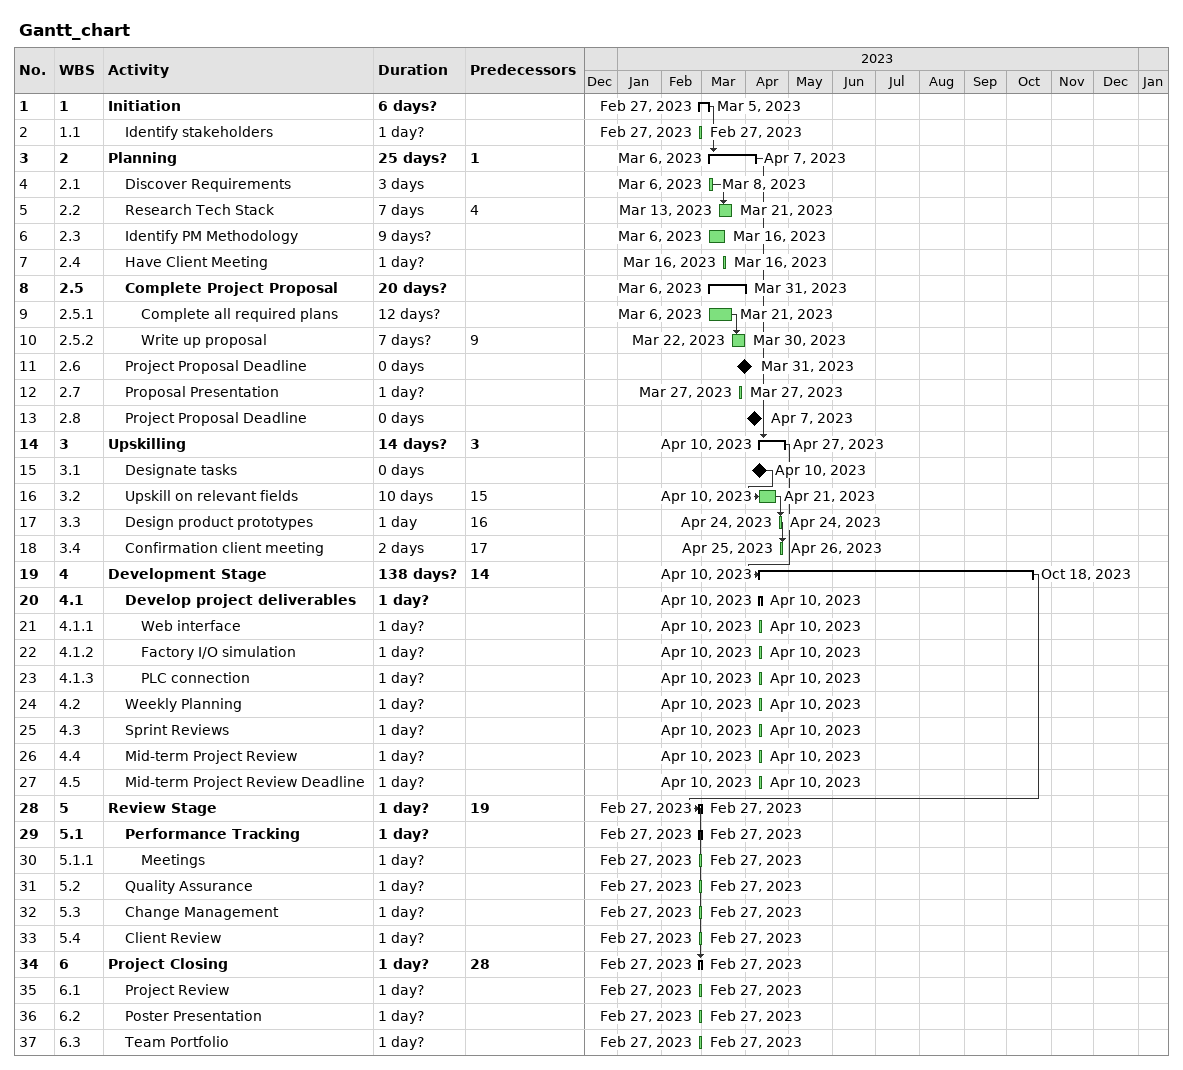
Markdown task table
Gantt_chart

| ID | WBS | Task | Duration | Start | Finish | Predecessors |
|---|---|---|---|---|---|---|
| 1 | 1 | **Initiation** | 6d? | 2023-02-27 | 2023-03-05 |  |
| 2 | 1.1 | Identify stakeholders | 1d? | 2023-02-27 | 2023-02-27 |  |
| 3 | 2 | **Planning** | 25d? | 2023-03-06 | 2023-04-07 | 1 |
| 4 | 2.1 | Discover Requirements | 3d | 2023-03-06 | 2023-03-08 |  |
| 5 | 2.2 | Research Tech Stack | 7d | 2023-03-13 | 2023-03-21 | 4 |
| 6 | 2.3 | Identify PM Methodology | 9d? | 2023-03-06 | 2023-03-16 |  |
| 7 | 2.4 | Have Client Meeting | 1d? | 2023-03-16 | 2023-03-16 |  |
| 8 | 2.5 | **Complete Project Proposal** | 20d? | 2023-03-06 | 2023-03-31 |  |
| 9 | 2.5.1 | Complete all required plans | 12d? | 2023-03-06 | 2023-03-21 |  |
| 10 | 2.5.2 | Write up proposal | 7d? | 2023-03-22 | 2023-03-30 | 9 |
| 11 | 2.6 | Project Proposal Deadline | 0d | 2023-03-31 | 2023-03-31 |  |
| 12 | 2.7 | Proposal Presentation | 1d? | 2023-03-27 | 2023-03-27 |  |
| 13 | 2.8 | Project Proposal Deadline | 0d | 2023-04-07 | 2023-04-07 |  |
| 14 | 3 | **Upskilling** | 14d? | 2023-04-10 | 2023-04-27 | 3 |
| 15 | 3.1 | Designate tasks | 0d | 2023-04-10 | 2023-04-10 |  |
| 16 | 3.2 | Upskill on relevant fields | 10d | 2023-04-10 | 2023-04-21 | 15 |
| 17 | 3.3 | Design product prototypes | 1d | 2023-04-24 | 2023-04-24 | 16 |
| 18 | 3.4 | Confirmation client meeting | 2d | 2023-04-25 | 2023-04-26 | 17 |
| 19 | 4 | **Development Stage** | 138d? | 2023-04-10 | 2023-10-18 | 14 |
| 20 | 4.1 | **Develop project deliverables** | 1d? | 2023-04-10 | 2023-04-10 |  |
| 21 | 4.1.1 | Web interface | 1d? | 2023-04-10 | 2023-04-10 |  |
| 22 | 4.1.2 | Factory I/O simulation | 1d? | 2023-04-10 | 2023-04-10 |  |
| 23 | 4.1.3 | PLC connection | 1d? | 2023-04-10 | 2023-04-10 |  |
| 24 | 4.2 | Weekly Planning | 1d? | 2023-04-10 | 2023-04-10 |  |
| 25 | 4.3 | Sprint Reviews | 1d? | 2023-04-10 | 2023-04-10 |  |
| 26 | 4.4 | Mid-term Project Review | 1d? | 2023-04-10 | 2023-04-10 |  |
| 27 | 4.5 | Mid-term Project Review Deadline | 1d? | 2023-04-10 | 2023-04-10 |  |
| 28 | 5 | **Review Stage** | 1d? | 2023-02-27 | 2023-02-27 | 19 |
| 29 | 5.1 | **Performance Tracking** | 1d? | 2023-02-27 | 2023-02-27 |  |
| 30 | 5.1.1 | Meetings | 1d? | 2023-02-27 | 2023-02-27 |  |
| 31 | 5.2 | Quality Assurance | 1d? | 2023-02-27 | 2023-02-27 |  |
| 32 | 5.3 | Change Management | 1d? | 2023-02-27 | 2023-02-27 |  |
| 33 | 5.4 | Client Review | 1d? | 2023-02-27 | 2023-02-27 |  |
| 34 | 6 | **Project Closing** | 1d? | 2023-02-27 | 2023-02-27 | 28 |
| 35 | 6.1 | Project Review | 1d? | 2023-02-27 | 2023-02-27 |  |
| 36 | 6.2 | Poster Presentation | 1d? | 2023-02-27 | 2023-02-27 |  |
| 37 | 6.3 | Team Portfolio | 1d? | 2023-02-27 | 2023-02-27 |  |
